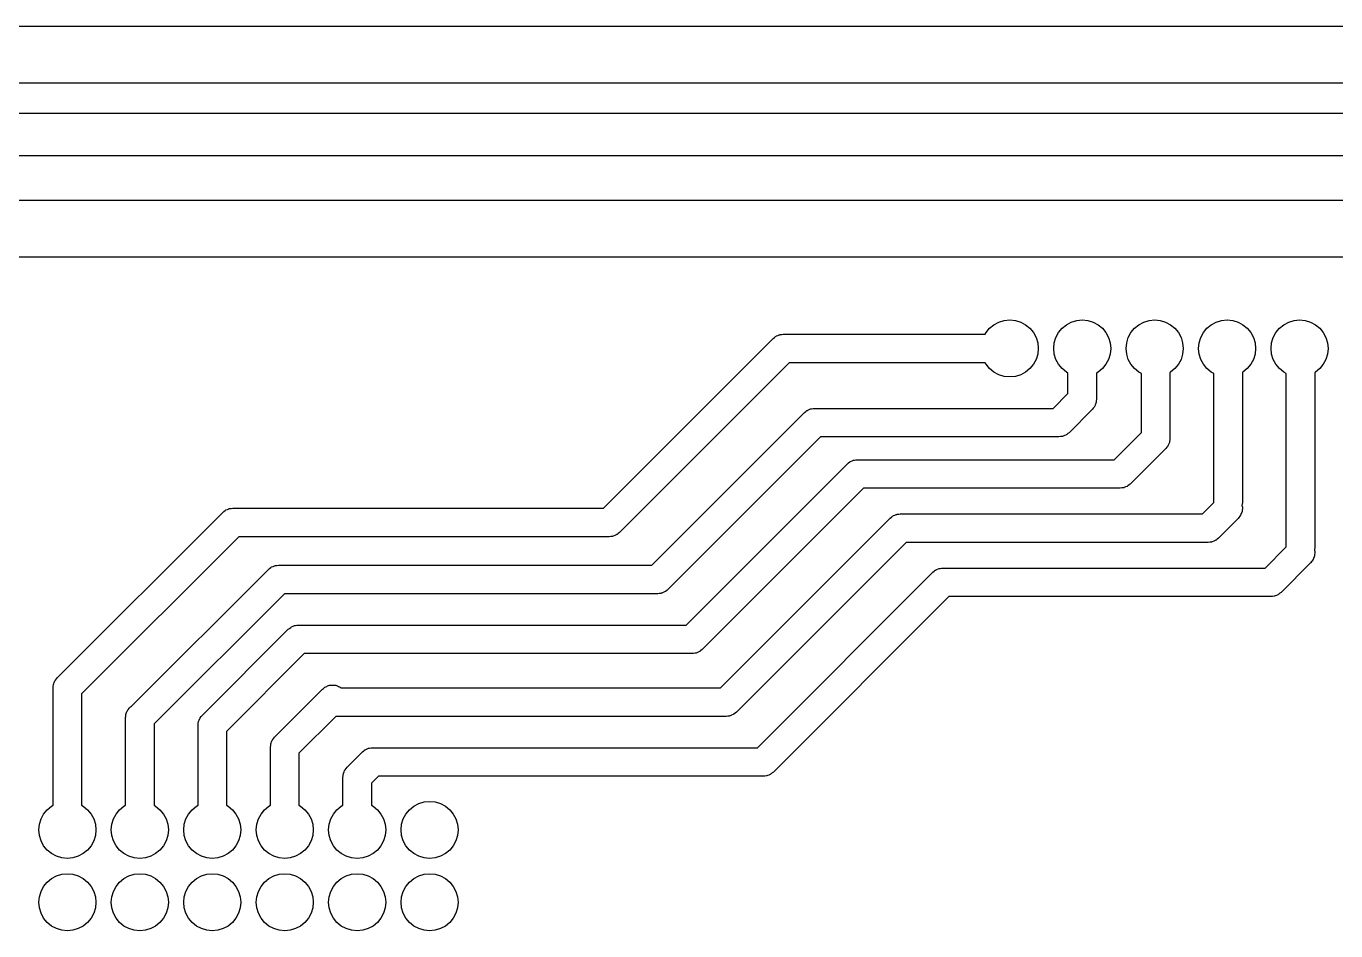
# Model space of a CAD drawing. Extents: x 62 to 248, y -138 to -62.
# Drawn here: x 112.36 to 158.27, y -93.72 to -62 of the extents above; entities that cross this region are included whole.
import ezdxf

# ---------------------------------------------------------------- set-up
doc = ezdxf.new("R2010")
doc.units = 0
doc.layers.add('BLACK', color=7, linetype='CONTINUOUS')

msp = doc.modelspace()

# ---------------------------------------------------------------- linework, layer by layer
at = {"layer": 'BLACK', "linetype": 'CONTINUOUS'}
for p, q in [((84.1, -62), (196.5, -62)), ((196.085786, -64), (84.1, -64)), ((88.2, -65.05), (192, -65.05)), ((191.68934, -66.55), (88.51066, -66.55)), ((90.4, -68.1), (182.98, -68.1)), ((182.565786, -70.1), (90.814214, -70.1)), ((146.132893, -72.592893), (146.28443, -72.46853)), ((146.28443, -72.46853), (146.457317, -72.37612)), ((146.457317, -72.37612), (146.64491, -72.319215)), ((146.64491, -72.319215), (146.84, -72.3)), ((146.84, -72.3), (147.03509, -72.319215)), ((147.03509, -72.319215), (147.222683, -72.37612)), ((147.222683, -72.37612), (147.39557, -72.46853)), ((147.39557, -72.46853), (147.547107, -72.592893)), ((148.672893, -72.592893), (148.82443, -72.46853)), ((148.82443, -72.46853), (148.997317, -72.37612)), ((148.997317, -72.37612), (149.18491, -72.319215)), ((149.18491, -72.319215), (149.38, -72.3)), ((149.38, -72.3), (149.57509, -72.319215)), ((149.57509, -72.319215), (149.762683, -72.37612)), ((149.762683, -72.37612), (149.93557, -72.46853)), ((149.93557, -72.46853), (150.087107, -72.592893)), ((151.212893, -72.592893), (151.36443, -72.46853)), ((151.36443, -72.46853), (151.537317, -72.37612)), ((151.537317, -72.37612), (151.72491, -72.319215)), ((151.72491, -72.319215), (151.92, -72.3)), ((151.92, -72.3), (152.11509, -72.319215)), ((152.11509, -72.319215), (152.302683, -72.37612)), ((152.302683, -72.37612), (152.47557, -72.46853)), ((152.47557, -72.46853), (152.627107, -72.592893)), ((153.752893, -72.592893), (153.90443, -72.46853)), ((153.90443, -72.46853), (154.077317, -72.37612)), ((154.077317, -72.37612), (154.26491, -72.319215)), ((154.26491, -72.319215), (154.46, -72.3)), ((154.46, -72.3), (154.65509, -72.319215)), ((154.65509, -72.319215), (154.842683, -72.37612)), ((154.842683, -72.37612), (155.01557, -72.46853)), ((155.01557, -72.46853), (155.167107, -72.592893)), ((156.292893, -72.592893), (156.44443, -72.46853)), ((156.44443, -72.46853), (156.617317, -72.37612)), ((156.617317, -72.37612), (156.80491, -72.319215)), ((156.80491, -72.319215), (157, -72.3)), ((157, -72.3), (157.19509, -72.319215)), ((157.19509, -72.319215), (157.382683, -72.37612)), ((157.382683, -72.37612), (157.55557, -72.46853)), ((157.55557, -72.46853), (157.707107, -72.592893)), ((132.592894, -78.9), (138.546447, -72.946446)), ((138.546447, -72.946446), (138.589261, -72.914396)), ((138.589261, -72.914396), (138.62968, -72.879373)), ((138.62968, -72.879373), (138.646008, -72.871915)), ((138.646008, -72.871915), (138.660376, -72.861161)), ((138.660376, -72.861161), (138.710483, -72.842471)), ((138.710483, -72.842471), (138.759134, -72.820254)), ((138.759134, -72.820254), (138.776899, -72.817699)), ((138.776899, -72.817699), (138.793717, -72.811427)), ((138.793717, -72.811427), (138.847061, -72.807611)), ((138.847061, -72.807611), (138.9, -72.8)), ((138.9, -72.8), (145.978827, -72.8)), ((145.978827, -72.8), (146.00853, -72.74443)), ((146.00853, -72.74443), (146.132893, -72.592893)), ((147.547107, -72.592893), (147.67147, -72.74443)), ((147.67147, -72.74443), (147.76388, -72.917317)), ((147.76388, -72.917317), (147.820785, -73.10491)), ((148.399215, -73.10491), (148.45612, -72.917317)), ((148.45612, -72.917317), (148.54853, -72.74443)), ((148.54853, -72.74443), (148.672893, -72.592893)), ((150.087107, -72.592893), (150.21147, -72.74443)), ((150.21147, -72.74443), (150.30388, -72.917317)), ((150.30388, -72.917317), (150.360785, -73.10491)), ((150.939215, -73.10491), (150.99612, -72.917317)), ((150.99612, -72.917317), (151.08853, -72.74443)), ((151.08853, -72.74443), (151.212893, -72.592893)), ((152.627107, -72.592893), (152.75147, -72.74443)), ((152.75147, -72.74443), (152.84388, -72.917317)), ((152.84388, -72.917317), (152.900785, -73.10491)), ((153.479215, -73.10491), (153.53612, -72.917317)), ((153.53612, -72.917317), (153.62853, -72.74443)), ((153.62853, -72.74443), (153.752893, -72.592893)), ((155.167107, -72.592893), (155.29147, -72.74443)), ((155.29147, -72.74443), (155.38388, -72.917317)), ((155.38388, -72.917317), (155.440785, -73.10491)), ((156.019215, -73.10491), (156.07612, -72.917317)), ((156.07612, -72.917317), (156.16853, -72.74443)), ((156.16853, -72.74443), (156.292893, -72.592893)), ((157.707107, -72.592893), (157.83147, -72.74443)), ((157.83147, -72.74443), (157.92388, -72.917317)), ((157.92388, -72.917317), (157.980785, -73.10491)), ((147.820785, -73.10491), (147.84, -73.3)), ((147.84, -73.3), (147.820785, -73.49509)), ((148.38, -73.3), (148.399215, -73.10491)), ((148.399215, -73.49509), (148.38, -73.3)), ((150.360785, -73.10491), (150.38, -73.3)), ((150.38, -73.3), (150.360785, -73.49509)), ((150.92, -73.3), (150.939215, -73.10491)), ((150.939215, -73.49509), (150.92, -73.3)), ((152.900785, -73.10491), (152.92, -73.3)), ((152.92, -73.3), (152.900785, -73.49509)), ((153.46, -73.3), (153.479215, -73.10491)), ((153.479215, -73.49509), (153.46, -73.3)), ((155.440785, -73.10491), (155.46, -73.3)), ((155.46, -73.3), (155.440785, -73.49509)), ((156, -73.3), (156.019215, -73.10491)), ((156.019215, -73.49509), (156, -73.3)), ((157.980785, -73.10491), (158, -73.3)), ((158, -73.3), (157.980785, -73.49509)), ((139.107107, -73.8), (133.153553, -79.753553)), ((145.978827, -73.8), (139.107107, -73.8)), ((146.00853, -73.85557), (145.978827, -73.8)), ((146.132893, -74.007107), (146.00853, -73.85557)), ((147.67147, -73.85557), (147.547107, -74.007107)), ((147.76388, -73.682683), (147.67147, -73.85557)), ((147.820785, -73.49509), (147.76388, -73.682683)), ((148.45612, -73.682683), (148.399215, -73.49509)), ((148.54853, -73.85557), (148.45612, -73.682683)), ((148.672893, -74.007107), (148.54853, -73.85557)), ((150.21147, -73.85557), (150.087107, -74.007107)), ((150.30388, -73.682683), (150.21147, -73.85557)), ((150.360785, -73.49509), (150.30388, -73.682683)), ((150.99612, -73.682683), (150.939215, -73.49509)), ((151.08853, -73.85557), (150.99612, -73.682683)), ((151.212893, -74.007107), (151.08853, -73.85557)), ((152.75147, -73.85557), (152.627107, -74.007107)), ((152.84388, -73.682683), (152.75147, -73.85557)), ((152.900785, -73.49509), (152.84388, -73.682683)), ((153.53612, -73.682683), (153.479215, -73.49509)), ((153.62853, -73.85557), (153.53612, -73.682683)), ((153.752893, -74.007107), (153.62853, -73.85557)), ((155.29147, -73.85557), (155.167107, -74.007107)), ((155.38388, -73.682683), (155.29147, -73.85557)), ((155.440785, -73.49509), (155.38388, -73.682683)), ((156.07612, -73.682683), (156.019215, -73.49509)), ((156.16853, -73.85557), (156.07612, -73.682683)), ((156.292893, -74.007107), (156.16853, -73.85557)), ((157.83147, -73.85557), (157.707107, -74.007107)), ((157.92388, -73.682683), (157.83147, -73.85557)), ((157.980785, -73.49509), (157.92388, -73.682683)), ((146.28443, -74.13147), (146.132893, -74.007107)), ((146.457317, -74.22388), (146.28443, -74.13147)), ((146.64491, -74.280785), (146.457317, -74.22388)), ((146.84, -74.3), (146.64491, -74.280785)), ((147.03509, -74.280785), (146.84, -74.3)), ((147.222683, -74.22388), (147.03509, -74.280785)), ((147.39557, -74.13147), (147.222683, -74.22388)), ((147.547107, -74.007107), (147.39557, -74.13147)), ((148.82443, -74.13147), (148.672893, -74.007107)), ((148.88, -74.161172), (148.82443, -74.13147)), ((148.88, -74.877894), (148.88, -74.161172)), ((149.93557, -74.13147), (149.88, -74.161172)), ((149.88, -74.161172), (149.88, -75.085)), ((150.087107, -74.007107), (149.93557, -74.13147)), ((151.36443, -74.13147), (151.212893, -74.007107)), ((151.455, -74.17988), (151.36443, -74.13147)), ((151.455, -76.247894), (151.455, -74.17988)), ((152.47557, -74.13147), (152.455, -74.142464)), ((152.455, -74.142464), (152.455, -76.455)), ((152.627107, -74.007107), (152.47557, -74.13147)), ((153.90443, -74.13147), (153.752893, -74.007107)), ((153.995, -74.17988), (153.90443, -74.13147)), ((153.995, -78.697893), (153.995, -74.17988)), ((155.01557, -74.13147), (154.995, -74.142464)), ((154.995, -74.142464), (154.995, -78.705)), ((155.167107, -74.007107), (155.01557, -74.13147)), ((156.44443, -74.13147), (156.292893, -74.007107)), ((156.535, -74.17988), (156.44443, -74.13147)), ((156.535, -80.257894), (156.535, -74.17988)), ((157.55557, -74.13147), (157.535, -74.142464)), ((157.535, -74.142464), (157.535, -80.265)), ((157.707107, -74.007107), (157.55557, -74.13147)), ((148.357894, -75.4), (148.88, -74.877894)), ((149.837528, -75.274516), (149.818839, -75.324624)), ((149.859746, -75.225866), (149.837528, -75.274516)), ((149.8623, -75.2081), (149.859746, -75.225866)), ((149.868573, -75.191283), (149.8623, -75.2081)), ((149.872388, -75.137938), (149.868573, -75.191283)), ((149.88, -75.085), (149.872388, -75.137938)), ((134.292894, -80.9), (139.646447, -75.546446)), ((139.646447, -75.546446), (139.689261, -75.514396)), ((139.689261, -75.514396), (139.72968, -75.479373)), ((139.72968, -75.479373), (139.746008, -75.471915)), ((139.746008, -75.471915), (139.760376, -75.461161)), ((139.760376, -75.461161), (139.810487, -75.442469)), ((139.810487, -75.442469), (139.859134, -75.420254)), ((139.859134, -75.420254), (139.876895, -75.4177)), ((139.876895, -75.4177), (139.893717, -75.411426)), ((139.893717, -75.411426), (139.94707, -75.40761)), ((139.94707, -75.40761), (140, -75.4)), ((140, -75.4), (148.357894, -75.4)), ((149.733553, -75.438553), (148.918553, -76.253553)), ((149.765599, -75.395744), (149.733553, -75.438553)), ((149.800627, -75.35532), (149.765599, -75.395744)), ((149.808084, -75.33899), (149.800627, -75.35532)), ((149.818839, -75.324624), (149.808084, -75.33899)), ((140.207107, -76.4), (134.853553, -81.753553)), ((148.565, -76.4), (140.207107, -76.4)), ((148.617938, -76.392388), (148.565, -76.4)), ((148.671283, -76.388573), (148.617938, -76.392388)), ((148.6881, -76.3823), (148.671283, -76.388573)), ((148.705866, -76.379746), (148.6881, -76.3823)), ((148.754516, -76.357528), (148.705866, -76.379746)), ((148.804624, -76.338839), (148.754516, -76.357528)), ((148.81899, -76.328084), (148.804624, -76.338839)), ((148.83532, -76.320627), (148.81899, -76.328084)), ((148.875744, -76.285599), (148.83532, -76.320627)), ((148.918553, -76.253553), (148.875744, -76.285599)), ((150.502894, -77.2), (151.455, -76.247894)), ((152.412528, -76.644516), (152.393839, -76.694624)), ((152.434746, -76.595866), (152.412528, -76.644516)), ((152.4373, -76.5781), (152.434746, -76.595866)), ((152.443573, -76.561283), (152.4373, -76.5781)), ((152.447388, -76.507938), (152.443573, -76.561283)), ((152.455, -76.455), (152.447388, -76.507938)), ((152.308553, -76.808553), (151.063553, -78.053553)), ((152.340599, -76.765744), (152.308553, -76.808553)), ((152.375627, -76.72532), (152.340599, -76.765744)), ((152.383084, -76.70899), (152.375627, -76.72532)), ((152.393839, -76.694624), (152.383084, -76.70899)), ((135.492894, -83), (141.146447, -77.346446)), ((141.146447, -77.346446), (141.189261, -77.314396)), ((141.189261, -77.314396), (141.22968, -77.279373)), ((141.22968, -77.279373), (141.246008, -77.271915)), ((141.246008, -77.271915), (141.260376, -77.261161)), ((141.260376, -77.261161), (141.310487, -77.242469)), ((141.310487, -77.242469), (141.359134, -77.220254)), ((141.359134, -77.220254), (141.376895, -77.2177)), ((141.376895, -77.2177), (141.393717, -77.211426)), ((141.393717, -77.211426), (141.44707, -77.20761)), ((141.44707, -77.20761), (141.5, -77.2)), ((141.5, -77.2), (150.502894, -77.2)), ((141.707107, -78.2), (136.053553, -83.853553)), ((150.71, -78.2), (141.707107, -78.2)), ((150.762938, -78.192388), (150.71, -78.2)), ((150.816283, -78.188573), (150.762938, -78.192388)), ((150.8331, -78.1823), (150.816283, -78.188573)), ((150.850866, -78.179746), (150.8331, -78.1823)), ((150.899516, -78.157528), (150.850866, -78.179746)), ((150.949624, -78.138839), (150.899516, -78.157528)), ((150.96399, -78.128084), (150.949624, -78.138839)), ((150.98032, -78.120627), (150.96399, -78.128084)), ((151.020744, -78.085599), (150.98032, -78.120627)), ((151.063553, -78.053553), (151.020744, -78.085599)), ((119.346008, -78.971915), (119.360376, -78.961161)), ((119.360376, -78.961161), (119.410487, -78.942469)), ((119.410487, -78.942469), (119.459134, -78.920254)), ((119.459134, -78.920254), (119.476895, -78.9177)), ((119.476895, -78.9177), (119.493717, -78.911426)), ((119.493717, -78.911426), (119.54707, -78.90761)), ((119.54707, -78.90761), (119.6, -78.9)), ((119.6, -78.9), (132.592894, -78.9)), ((153.592894, -79.1), (153.995, -78.697893)), ((154.995, -78.705), (154.980267, -78.807463)), ((154.980267, -78.807463), (154.993726, -78.86933)), ((154.993726, -78.86933), (154.983573, -79.011283)), ((113.446447, -84.846447), (119.246447, -79.046446)), ((119.246447, -79.046446), (119.289261, -79.014396)), ((119.289261, -79.014396), (119.32968, -78.979373)), ((119.32968, -78.979373), (119.346008, -78.971915)), ((136.692894, -85.2), (142.646447, -79.246446)), ((142.646447, -79.246446), (142.689261, -79.214396)), ((142.689261, -79.214396), (142.72968, -79.179373)), ((142.72968, -79.179373), (142.746008, -79.171915)), ((142.746008, -79.171915), (142.760376, -79.161161)), ((142.760376, -79.161161), (142.810483, -79.142471)), ((142.810483, -79.142471), (142.859134, -79.120254)), ((142.859134, -79.120254), (142.876899, -79.117699)), ((142.876899, -79.117699), (142.893717, -79.111427)), ((142.893717, -79.111427), (142.947061, -79.107611)), ((142.947061, -79.107611), (143, -79.1)), ((143, -79.1), (153.592894, -79.1)), ((154.848553, -79.258554), (154.153553, -79.953553)), ((154.933839, -79.144625), (154.848553, -79.258554)), ((154.983573, -79.011283), (154.933839, -79.144625)), ((132.906283, -79.888573), (132.852938, -79.892388)), ((132.9231, -79.8823), (132.906283, -79.888573)), ((132.940866, -79.879746), (132.9231, -79.8823)), ((132.989516, -79.857528), (132.940866, -79.879746)), ((133.039624, -79.838839), (132.989516, -79.857528)), ((133.05399, -79.828084), (133.039624, -79.838839)), ((133.07032, -79.820627), (133.05399, -79.828084)), ((133.110744, -79.785599), (133.07032, -79.820627)), ((133.153553, -79.753553), (133.110744, -79.785599)), ((119.807107, -79.9), (114.3, -85.407106)), ((132.8, -79.9), (119.807107, -79.9)), ((132.852938, -79.892388), (132.8, -79.9)), ((143.207107, -80.1), (137.253553, -86.053553)), ((153.8, -80.1), (143.207107, -80.1)), ((153.852938, -80.092388), (153.8, -80.1)), ((153.906283, -80.088573), (153.852938, -80.092388)), ((153.9231, -80.0823), (153.906283, -80.088573)), ((153.940866, -80.079746), (153.9231, -80.0823)), ((153.989516, -80.057528), (153.940866, -80.079746)), ((154.039624, -80.038839), (153.989516, -80.057528)), ((154.05399, -80.028084), (154.039624, -80.038839)), ((154.07032, -80.020627), (154.05399, -80.028084)), ((154.110744, -79.985599), (154.07032, -80.020627)), ((154.153553, -79.953553), (154.110744, -79.985599)), ((155.792894, -81), (156.535, -80.257894)), ((157.535, -80.265), (157.520267, -80.367462)), ((157.473839, -80.704624), (157.388553, -80.818553)), ((157.523573, -80.571283), (157.473839, -80.704624)), ((157.520267, -80.367462), (157.533726, -80.42933)), ((157.533726, -80.42933), (157.523573, -80.571283)), ((116.076749, -85.816144), (120.846447, -81.046446)), ((120.846447, -81.046446), (120.889261, -81.014396)), ((120.889261, -81.014396), (120.92968, -80.979373)), ((120.92968, -80.979373), (120.946008, -80.971915)), ((120.946008, -80.971915), (120.960376, -80.961161)), ((120.960376, -80.961161), (121.010487, -80.942469)), ((121.010487, -80.942469), (121.059134, -80.920254)), ((121.059134, -80.920254), (121.076895, -80.9177)), ((121.076895, -80.9177), (121.093717, -80.911426)), ((121.093717, -80.911426), (121.14707, -80.90761)), ((121.14707, -80.90761), (121.2, -80.9)), ((121.2, -80.9), (134.292894, -80.9)), ((137.992894, -87.3), (144.146446, -81.146447)), ((144.146446, -81.146447), (144.189262, -81.114395)), ((144.189262, -81.114395), (144.22968, -81.079373)), ((144.22968, -81.079373), (144.246006, -81.071916)), ((144.246006, -81.071916), (144.260375, -81.061161)), ((144.260375, -81.061161), (144.310485, -81.04247)), ((144.310485, -81.04247), (144.359134, -81.020254)), ((144.359134, -81.020254), (144.376899, -81.017699)), ((144.376899, -81.017699), (144.393717, -81.011427)), ((144.393717, -81.011427), (144.447061, -81.007611)), ((144.447061, -81.007611), (144.5, -81)), ((144.5, -81), (155.792894, -81)), ((157.388553, -80.818553), (156.353553, -81.853553)), ((121.407107, -81.9), (116.84, -86.467106)), ((134.5, -81.9), (121.407107, -81.9)), ((134.552938, -81.892388), (134.5, -81.9)), ((134.606283, -81.888573), (134.552938, -81.892388)), ((134.6231, -81.8823), (134.606283, -81.888573)), ((134.640866, -81.879746), (134.6231, -81.8823)), ((134.689516, -81.857528), (134.640866, -81.879746)), ((134.739624, -81.838839), (134.689516, -81.857528)), ((134.75399, -81.828084), (134.739624, -81.838839)), ((134.77032, -81.820627), (134.75399, -81.828084)), ((134.810744, -81.785599), (134.77032, -81.820627)), ((134.853553, -81.753553), (134.810744, -81.785599)), ((144.707107, -82), (138.553553, -88.153553)), ((156, -82), (144.707107, -82)), ((156.052938, -81.992388), (156, -82)), ((156.106283, -81.988573), (156.052938, -81.992388)), ((156.1231, -81.9823), (156.106283, -81.988573)), ((156.140866, -81.979746), (156.1231, -81.9823)), ((156.189516, -81.957528), (156.140866, -81.979746)), ((156.239624, -81.938839), (156.189516, -81.957528)), ((156.25399, -81.928084), (156.239624, -81.938839)), ((156.27032, -81.920627), (156.25399, -81.928084)), ((156.310744, -81.885599), (156.27032, -81.920627)), ((156.353553, -81.853553), (156.310744, -81.885599)), ((121.589255, -83.1144), (121.62968, -83.079373)), ((121.62968, -83.079373), (121.646009, -83.071915)), ((121.646009, -83.071915), (121.660376, -83.061161)), ((121.660376, -83.061161), (121.710483, -83.042471)), ((121.710483, -83.042471), (121.759134, -83.020254)), ((121.759134, -83.020254), (121.776899, -83.017699)), ((121.776899, -83.017699), (121.793717, -83.011427)), ((121.793717, -83.011427), (121.847061, -83.007611)), ((121.847061, -83.007611), (121.9, -83)), ((121.9, -83), (135.492894, -83)), ((118.526447, -86.166447), (121.546447, -83.146447)), ((121.546447, -83.146447), (121.589255, -83.1144)), ((122.107106, -84), (119.38, -86.727106)), ((135.7, -84), (122.107106, -84)), ((135.752938, -83.992388), (135.7, -84)), ((135.806283, -83.988573), (135.752938, -83.992388)), ((135.8231, -83.9823), (135.806283, -83.988573)), ((135.840866, -83.979746), (135.8231, -83.9823)), ((135.889516, -83.957528), (135.840866, -83.979746)), ((135.939624, -83.938839), (135.889516, -83.957528)), ((135.95399, -83.928084), (135.939624, -83.938839)), ((135.97032, -83.920627), (135.95399, -83.928084)), ((136.010744, -83.885599), (135.97032, -83.920627)), ((136.053553, -83.853553), (136.010744, -83.885599)), ((113.371915, -84.946009), (113.379373, -84.92968)), ((113.379373, -84.92968), (113.4144, -84.889255)), ((113.4144, -84.889255), (113.446447, -84.846447)), ((113.3, -85.2), (113.307611, -85.147061)), ((113.3, -89.318827), (113.3, -85.2)), ((113.307611, -85.147061), (113.311427, -85.093717)), ((113.311427, -85.093717), (113.317699, -85.076899)), ((113.317699, -85.076899), (113.320254, -85.059134)), ((113.320254, -85.059134), (113.342471, -85.010483)), ((113.342471, -85.010483), (113.361161, -84.960376)), ((113.361161, -84.960376), (113.371915, -84.946009)), ((121.066447, -86.926447), (122.746447, -85.246446)), ((122.746447, -85.246446), (122.775072, -85.225017)), ((122.775072, -85.225017), (122.800361, -85.199729)), ((122.800361, -85.199729), (122.831752, -85.182588)), ((122.831752, -85.182588), (122.860376, -85.161161)), ((122.860376, -85.161161), (122.893877, -85.148665)), ((122.893877, -85.148665), (122.925268, -85.131525)), ((122.925268, -85.131525), (122.960214, -85.123922)), ((122.960214, -85.123922), (122.993717, -85.111427)), ((122.993717, -85.111427), (123.029384, -85.108875)), ((123.029384, -85.108875), (123.06433, -85.101274)), ((123.06433, -85.101274), (123.1, -85.103825)), ((123.1, -85.103825), (123.13567, -85.101274)), ((123.13567, -85.101274), (123.170615, -85.108875)), ((123.170615, -85.108875), (123.206283, -85.111427)), ((123.206283, -85.111427), (123.239785, -85.123922)), ((123.239785, -85.123922), (123.274732, -85.131525)), ((123.274732, -85.131525), (123.306122, -85.148665)), ((123.306122, -85.148665), (123.339624, -85.161161)), ((123.339624, -85.161161), (123.368246, -85.182587)), ((123.368246, -85.182587), (123.399639, -85.199729)), ((123.399639, -85.199729), (123.39991, -85.2)), ((123.39991, -85.2), (136.692894, -85.2)), ((114.3, -85.407106), (114.3, -89.318827)), ((116.01257, -85.862125), (116.042654, -85.84279)), ((116.042654, -85.84279), (116.06968, -85.819373)), ((116.06968, -85.819373), (116.076749, -85.816144)), ((115.84, -86.24), (115.845089, -86.204606)), ((115.84, -89.318827), (115.84, -86.24)), ((115.845089, -86.168843), (115.855165, -86.134526)), ((115.845089, -86.204606), (115.845089, -86.168843)), ((115.855165, -86.134526), (115.860254, -86.099134)), ((115.860254, -86.099134), (115.875107, -86.066608)), ((115.875107, -86.066608), (115.885184, -86.032292)), ((115.885184, -86.032292), (115.904518, -86.002206)), ((115.904518, -86.002206), (115.919373, -85.96968)), ((115.919373, -85.96968), (115.94279, -85.942654)), ((115.94279, -85.942654), (115.962125, -85.91257)), ((115.962125, -85.91257), (115.989151, -85.889151)), ((115.989151, -85.889151), (116.01257, -85.862125)), ((118.422471, -86.330483), (118.441161, -86.280376)), ((118.441161, -86.280376), (118.451915, -86.266009)), ((118.451915, -86.266009), (118.459373, -86.24968)), ((118.459373, -86.24968), (118.4944, -86.209255)), ((118.4944, -86.209255), (118.526447, -86.166447)), ((123.207107, -86.2), (121.92, -87.487106)), ((136.9, -86.2), (123.207107, -86.2)), ((136.952938, -86.192388), (136.9, -86.2)), ((137.006283, -86.188573), (136.952938, -86.192388)), ((137.0231, -86.1823), (137.006283, -86.188573)), ((137.040866, -86.179746), (137.0231, -86.1823)), ((137.089516, -86.157528), (137.040866, -86.179746)), ((137.139624, -86.138839), (137.089516, -86.157528)), ((137.15399, -86.128084), (137.139624, -86.138839)), ((137.17032, -86.120627), (137.15399, -86.128084)), ((137.210744, -86.085599), (137.17032, -86.120627)), ((137.253553, -86.053553), (137.210744, -86.085599)), ((116.84, -86.467106), (116.84, -89.318827)), ((118.38, -86.52), (118.387611, -86.467061)), ((118.38, -89.318827), (118.38, -86.52)), ((118.387611, -86.467061), (118.391427, -86.413717)), ((118.391427, -86.413717), (118.397699, -86.396899)), ((118.397699, -86.396899), (118.400254, -86.379134)), ((118.400254, -86.379134), (118.422471, -86.330483)), ((119.38, -86.727106), (119.38, -89.318827)), ((120.92, -87.28), (120.927611, -87.227061)), ((120.927611, -87.227061), (120.931427, -87.173717)), ((120.931427, -87.173717), (120.937699, -87.156899)), ((120.937699, -87.156899), (120.940254, -87.139134)), ((120.940254, -87.139134), (120.962471, -87.090483)), ((120.962471, -87.090483), (120.981161, -87.040376)), ((120.981161, -87.040376), (120.991915, -87.026009)), ((120.991915, -87.026009), (120.999373, -87.00968)), ((120.999373, -87.00968), (121.0344, -86.969255)), ((121.0344, -86.969255), (121.066447, -86.926447)), ((120.92, -89.318827), (120.92, -87.28)), ((121.92, -87.487106), (121.92, -89.318827)), ((123.606447, -87.986447), (124.146446, -87.446447)), ((124.146446, -87.446447), (124.189262, -87.414395)), ((124.189262, -87.414395), (124.22968, -87.379373)), ((124.22968, -87.379373), (124.246006, -87.371916)), ((124.246006, -87.371916), (124.260375, -87.361161)), ((124.260375, -87.361161), (124.310485, -87.34247)), ((124.310485, -87.34247), (124.359134, -87.320254)), ((124.359134, -87.320254), (124.376899, -87.317699)), ((124.376899, -87.317699), (124.393717, -87.311427)), ((124.393717, -87.311427), (124.447061, -87.307611)), ((124.447061, -87.307611), (124.5, -87.3)), ((124.5, -87.3), (137.992894, -87.3)), ((123.480254, -88.199134), (123.502471, -88.150483)), ((123.502471, -88.150483), (123.521161, -88.100376)), ((123.521161, -88.100376), (123.531915, -88.086009)), ((123.531915, -88.086009), (123.539373, -88.06968)), ((123.539373, -88.06968), (123.5744, -88.029255)), ((123.5744, -88.029255), (123.606447, -87.986447)), ((138.553553, -88.153553), (138.510744, -88.185599)), ((123.46, -88.34), (123.467611, -88.287061)), ((123.46, -89.318827), (123.46, -88.34)), ((123.467611, -88.287061), (123.471427, -88.233717)), ((123.471427, -88.233717), (123.477699, -88.216899)), ((123.477699, -88.216899), (123.480254, -88.199134)), ((124.707107, -88.3), (124.46, -88.547106)), ((124.46, -88.547106), (124.46, -89.318827)), ((138.2, -88.3), (124.707107, -88.3)), ((138.252938, -88.292388), (138.2, -88.3)), ((138.306283, -88.288573), (138.252938, -88.292388)), ((138.3231, -88.2823), (138.306283, -88.288573)), ((138.340866, -88.279746), (138.3231, -88.2823)), ((138.389516, -88.257528), (138.340866, -88.279746)), ((138.439624, -88.238839), (138.389516, -88.257528)), ((138.45399, -88.228084), (138.439624, -88.238839)), ((138.47032, -88.220627), (138.45399, -88.228084)), ((138.510744, -88.185599), (138.47032, -88.220627)), ((112.96853, -89.62443), (113.092893, -89.472893)), ((113.092893, -89.472893), (113.24443, -89.34853)), ((113.24443, -89.34853), (113.3, -89.318827)), ((114.3, -89.318827), (114.35557, -89.34853)), ((114.35557, -89.34853), (114.507107, -89.472893)), ((114.507107, -89.472893), (114.63147, -89.62443)), ((115.50853, -89.62443), (115.632893, -89.472893)), ((115.632893, -89.472893), (115.78443, -89.34853)), ((115.78443, -89.34853), (115.84, -89.318827)), ((116.84, -89.318827), (116.89557, -89.34853)), ((116.89557, -89.34853), (117.047107, -89.472893)), ((117.047107, -89.472893), (117.17147, -89.62443)), ((118.04853, -89.62443), (118.172893, -89.472893)), ((118.172893, -89.472893), (118.32443, -89.34853)), ((118.32443, -89.34853), (118.38, -89.318827)), ((119.38, -89.318827), (119.43557, -89.34853)), ((119.43557, -89.34853), (119.587107, -89.472893)), ((119.587107, -89.472893), (119.71147, -89.62443)), ((120.58853, -89.62443), (120.712893, -89.472893)), ((120.712893, -89.472893), (120.86443, -89.34853)), ((120.86443, -89.34853), (120.92, -89.318827)), ((121.92, -89.318827), (121.97557, -89.34853)), ((121.97557, -89.34853), (122.127107, -89.472893)), ((122.127107, -89.472893), (122.25147, -89.62443)), ((123.12853, -89.62443), (123.252893, -89.472893)), ((123.252893, -89.472893), (123.40443, -89.34853)), ((123.40443, -89.34853), (123.46, -89.318827)), ((124.46, -89.318827), (124.51557, -89.34853)), ((124.51557, -89.34853), (124.667107, -89.472893)), ((124.667107, -89.472893), (124.79147, -89.62443)), ((125.66853, -89.62443), (125.792893, -89.472893)), ((125.792893, -89.472893), (125.94443, -89.34853)), ((125.94443, -89.34853), (126.117317, -89.25612)), ((126.117317, -89.25612), (126.30491, -89.199215)), ((126.30491, -89.199215), (126.5, -89.18)), ((126.5, -89.18), (126.69509, -89.199215)), ((126.69509, -89.199215), (126.882683, -89.25612)), ((126.882683, -89.25612), (127.05557, -89.34853)), ((127.05557, -89.34853), (127.207107, -89.472893)), ((127.207107, -89.472893), (127.33147, -89.62443)), ((112.8, -90.18), (112.819215, -89.98491)), ((112.819215, -89.98491), (112.87612, -89.797317)), ((112.87612, -89.797317), (112.96853, -89.62443)), ((114.63147, -89.62443), (114.72388, -89.797317)), ((114.72388, -89.797317), (114.780785, -89.98491)), ((114.780785, -89.98491), (114.8, -90.18)), ((115.34, -90.18), (115.359215, -89.98491)), ((115.359215, -89.98491), (115.41612, -89.797317)), ((115.41612, -89.797317), (115.50853, -89.62443)), ((117.17147, -89.62443), (117.26388, -89.797317)), ((117.26388, -89.797317), (117.320785, -89.98491)), ((117.320785, -89.98491), (117.34, -90.18)), ((117.88, -90.18), (117.899215, -89.98491)), ((117.899215, -89.98491), (117.95612, -89.797317)), ((117.95612, -89.797317), (118.04853, -89.62443)), ((119.71147, -89.62443), (119.80388, -89.797317)), ((119.80388, -89.797317), (119.860785, -89.98491)), ((119.860785, -89.98491), (119.88, -90.18)), ((120.42, -90.18), (120.439215, -89.98491)), ((120.439215, -89.98491), (120.49612, -89.797317)), ((120.49612, -89.797317), (120.58853, -89.62443)), ((122.25147, -89.62443), (122.34388, -89.797317)), ((122.34388, -89.797317), (122.400785, -89.98491)), ((122.400785, -89.98491), (122.42, -90.18)), ((122.96, -90.18), (122.979215, -89.98491)), ((122.979215, -89.98491), (123.03612, -89.797317)), ((123.03612, -89.797317), (123.12853, -89.62443)), ((124.79147, -89.62443), (124.88388, -89.797317)), ((124.88388, -89.797317), (124.940785, -89.98491)), ((124.940785, -89.98491), (124.96, -90.18)), ((125.5, -90.18), (125.519215, -89.98491)), ((125.519215, -89.98491), (125.57612, -89.797317)), ((125.57612, -89.797317), (125.66853, -89.62443)), ((127.33147, -89.62443), (127.42388, -89.797317)), ((127.42388, -89.797317), (127.480785, -89.98491)), ((127.480785, -89.98491), (127.5, -90.18)), ((112.819215, -90.37509), (112.8, -90.18)), ((112.87612, -90.562683), (112.819215, -90.37509)), ((114.780785, -90.37509), (114.72388, -90.562683)), ((114.8, -90.18), (114.780785, -90.37509)), ((115.359215, -90.37509), (115.34, -90.18)), ((115.41612, -90.562683), (115.359215, -90.37509)), ((117.320785, -90.37509), (117.26388, -90.562683)), ((117.34, -90.18), (117.320785, -90.37509)), ((117.899215, -90.37509), (117.88, -90.18)), ((117.95612, -90.562683), (117.899215, -90.37509)), ((119.860785, -90.37509), (119.80388, -90.562683)), ((119.88, -90.18), (119.860785, -90.37509)), ((120.439215, -90.37509), (120.42, -90.18)), ((120.49612, -90.562683), (120.439215, -90.37509)), ((122.400785, -90.37509), (122.34388, -90.562683)), ((122.42, -90.18), (122.400785, -90.37509)), ((122.979215, -90.37509), (122.96, -90.18)), ((123.03612, -90.562683), (122.979215, -90.37509)), ((124.940785, -90.37509), (124.88388, -90.562683)), ((124.96, -90.18), (124.940785, -90.37509)), ((125.519215, -90.37509), (125.5, -90.18)), ((125.57612, -90.562683), (125.519215, -90.37509)), ((127.480785, -90.37509), (127.42388, -90.562683)), ((127.5, -90.18), (127.480785, -90.37509)), ((112.96853, -90.73557), (112.87612, -90.562683)), ((113.092893, -90.887107), (112.96853, -90.73557)), ((113.24443, -91.01147), (113.092893, -90.887107)), ((114.507107, -90.887107), (114.35557, -91.01147)), ((114.63147, -90.73557), (114.507107, -90.887107)), ((114.72388, -90.562683), (114.63147, -90.73557)), ((115.50853, -90.73557), (115.41612, -90.562683)), ((115.632893, -90.887107), (115.50853, -90.73557)), ((115.78443, -91.01147), (115.632893, -90.887107)), ((117.047107, -90.887107), (116.89557, -91.01147)), ((117.17147, -90.73557), (117.047107, -90.887107)), ((117.26388, -90.562683), (117.17147, -90.73557)), ((118.04853, -90.73557), (117.95612, -90.562683)), ((118.172893, -90.887107), (118.04853, -90.73557)), ((118.32443, -91.01147), (118.172893, -90.887107)), ((119.587107, -90.887107), (119.43557, -91.01147)), ((119.71147, -90.73557), (119.587107, -90.887107)), ((119.80388, -90.562683), (119.71147, -90.73557)), ((120.58853, -90.73557), (120.49612, -90.562683)), ((120.712893, -90.887107), (120.58853, -90.73557)), ((120.86443, -91.01147), (120.712893, -90.887107)), ((122.127107, -90.887107), (121.97557, -91.01147)), ((122.25147, -90.73557), (122.127107, -90.887107)), ((122.34388, -90.562683), (122.25147, -90.73557)), ((123.12853, -90.73557), (123.03612, -90.562683)), ((123.252893, -90.887107), (123.12853, -90.73557)), ((123.40443, -91.01147), (123.252893, -90.887107)), ((124.667107, -90.887107), (124.51557, -91.01147)), ((124.79147, -90.73557), (124.667107, -90.887107)), ((124.88388, -90.562683), (124.79147, -90.73557)), ((125.66853, -90.73557), (125.57612, -90.562683)), ((125.792893, -90.887107), (125.66853, -90.73557)), ((125.94443, -91.01147), (125.792893, -90.887107)), ((127.207107, -90.887107), (127.05557, -91.01147)), ((127.33147, -90.73557), (127.207107, -90.887107)), ((127.42388, -90.562683), (127.33147, -90.73557)), ((113.417317, -91.10388), (113.24443, -91.01147)), ((113.60491, -91.160785), (113.417317, -91.10388)), ((113.8, -91.18), (113.60491, -91.160785)), ((113.99509, -91.160785), (113.8, -91.18)), ((114.182683, -91.10388), (113.99509, -91.160785)), ((114.35557, -91.01147), (114.182683, -91.10388)), ((115.957317, -91.10388), (115.78443, -91.01147)), ((116.14491, -91.160785), (115.957317, -91.10388)), ((116.34, -91.18), (116.14491, -91.160785)), ((116.53509, -91.160785), (116.34, -91.18)), ((116.722683, -91.10388), (116.53509, -91.160785)), ((116.89557, -91.01147), (116.722683, -91.10388)), ((118.497317, -91.10388), (118.32443, -91.01147)), ((118.68491, -91.160785), (118.497317, -91.10388)), ((118.88, -91.18), (118.68491, -91.160785)), ((119.07509, -91.160785), (118.88, -91.18)), ((119.262683, -91.10388), (119.07509, -91.160785)), ((119.43557, -91.01147), (119.262683, -91.10388)), ((121.037317, -91.10388), (120.86443, -91.01147)), ((121.22491, -91.160785), (121.037317, -91.10388)), ((121.42, -91.18), (121.22491, -91.160785)), ((121.61509, -91.160785), (121.42, -91.18)), ((121.802683, -91.10388), (121.61509, -91.160785)), ((121.97557, -91.01147), (121.802683, -91.10388)), ((123.577317, -91.10388), (123.40443, -91.01147)), ((123.76491, -91.160785), (123.577317, -91.10388)), ((123.96, -91.18), (123.76491, -91.160785)), ((124.15509, -91.160785), (123.96, -91.18)), ((124.342683, -91.10388), (124.15509, -91.160785)), ((124.51557, -91.01147), (124.342683, -91.10388)), ((126.117317, -91.10388), (125.94443, -91.01147)), ((126.30491, -91.160785), (126.117317, -91.10388)), ((126.5, -91.18), (126.30491, -91.160785)), ((126.69509, -91.160785), (126.5, -91.18)), ((126.882683, -91.10388), (126.69509, -91.160785)), ((127.05557, -91.01147), (126.882683, -91.10388)), ((113.24443, -91.88853), (113.417317, -91.79612)), ((113.417317, -91.79612), (113.60491, -91.739215)), ((113.60491, -91.739215), (113.8, -91.72)), ((113.8, -91.72), (113.99509, -91.739215)), ((113.99509, -91.739215), (114.182683, -91.79612)), ((114.182683, -91.79612), (114.35557, -91.88853)), ((115.78443, -91.88853), (115.957317, -91.79612)), ((115.957317, -91.79612), (116.14491, -91.739215)), ((116.14491, -91.739215), (116.34, -91.72)), ((116.34, -91.72), (116.53509, -91.739215)), ((116.53509, -91.739215), (116.722683, -91.79612)), ((116.722683, -91.79612), (116.89557, -91.88853)), ((118.32443, -91.88853), (118.497317, -91.79612)), ((118.497317, -91.79612), (118.68491, -91.739215)), ((118.68491, -91.739215), (118.88, -91.72)), ((118.88, -91.72), (119.07509, -91.739215)), ((119.07509, -91.739215), (119.262683, -91.79612)), ((119.262683, -91.79612), (119.43557, -91.88853)), ((120.86443, -91.88853), (121.037317, -91.79612)), ((121.037317, -91.79612), (121.22491, -91.739215)), ((121.22491, -91.739215), (121.42, -91.72)), ((121.42, -91.72), (121.61509, -91.739215)), ((121.61509, -91.739215), (121.802683, -91.79612)), ((121.802683, -91.79612), (121.97557, -91.88853)), ((123.40443, -91.88853), (123.577317, -91.79612)), ((123.577317, -91.79612), (123.76491, -91.739215)), ((123.76491, -91.739215), (123.96, -91.72)), ((123.96, -91.72), (124.15509, -91.739215)), ((124.15509, -91.739215), (124.342683, -91.79612)), ((124.342683, -91.79612), (124.51557, -91.88853)), ((125.94443, -91.88853), (126.117317, -91.79612)), ((126.117317, -91.79612), (126.30491, -91.739215)), ((126.30491, -91.739215), (126.5, -91.72)), ((126.5, -91.72), (126.69509, -91.739215)), ((126.69509, -91.739215), (126.882683, -91.79612)), ((126.882683, -91.79612), (127.05557, -91.88853)), ((112.87612, -92.337317), (112.96853, -92.16443)), ((112.96853, -92.16443), (113.092893, -92.012893)), ((113.092893, -92.012893), (113.24443, -91.88853)), ((114.35557, -91.88853), (114.507107, -92.012893)), ((114.507107, -92.012893), (114.63147, -92.16443)), ((114.63147, -92.16443), (114.72388, -92.337317)), ((115.41612, -92.337317), (115.50853, -92.16443)), ((115.50853, -92.16443), (115.632893, -92.012893)), ((115.632893, -92.012893), (115.78443, -91.88853)), ((116.89557, -91.88853), (117.047107, -92.012893)), ((117.047107, -92.012893), (117.17147, -92.16443)), ((117.17147, -92.16443), (117.26388, -92.337317)), ((117.95612, -92.337317), (118.04853, -92.16443)), ((118.04853, -92.16443), (118.172893, -92.012893)), ((118.172893, -92.012893), (118.32443, -91.88853)), ((119.43557, -91.88853), (119.587107, -92.012893)), ((119.587107, -92.012893), (119.71147, -92.16443)), ((119.71147, -92.16443), (119.80388, -92.337317)), ((120.49612, -92.337317), (120.58853, -92.16443)), ((120.58853, -92.16443), (120.712893, -92.012893)), ((120.712893, -92.012893), (120.86443, -91.88853)), ((121.97557, -91.88853), (122.127107, -92.012893)), ((122.127107, -92.012893), (122.25147, -92.16443)), ((122.25147, -92.16443), (122.34388, -92.337317)), ((123.03612, -92.337317), (123.12853, -92.16443)), ((123.12853, -92.16443), (123.252893, -92.012893)), ((123.252893, -92.012893), (123.40443, -91.88853)), ((124.51557, -91.88853), (124.667107, -92.012893)), ((124.667107, -92.012893), (124.79147, -92.16443)), ((124.79147, -92.16443), (124.88388, -92.337317)), ((125.57612, -92.337317), (125.66853, -92.16443)), ((125.66853, -92.16443), (125.792893, -92.012893)), ((125.792893, -92.012893), (125.94443, -91.88853)), ((127.05557, -91.88853), (127.207107, -92.012893)), ((127.207107, -92.012893), (127.33147, -92.16443)), ((127.33147, -92.16443), (127.42388, -92.337317)), ((112.8, -92.72), (112.819215, -92.52491)), ((112.819215, -92.91509), (112.8, -92.72)), ((112.819215, -92.52491), (112.87612, -92.337317)), ((114.72388, -92.337317), (114.780785, -92.52491)), ((114.780785, -92.52491), (114.8, -92.72)), ((114.8, -92.72), (114.780785, -92.91509)), ((115.34, -92.72), (115.359215, -92.52491)), ((115.359215, -92.91509), (115.34, -92.72)), ((115.359215, -92.52491), (115.41612, -92.337317)), ((117.26388, -92.337317), (117.320785, -92.52491)), ((117.320785, -92.52491), (117.34, -92.72)), ((117.34, -92.72), (117.320785, -92.91509)), ((117.88, -92.72), (117.899215, -92.52491)), ((117.899215, -92.91509), (117.88, -92.72)), ((117.899215, -92.52491), (117.95612, -92.337317)), ((119.80388, -92.337317), (119.860785, -92.52491)), ((119.860785, -92.52491), (119.88, -92.72)), ((119.88, -92.72), (119.860785, -92.91509)), ((120.42, -92.72), (120.439215, -92.52491)), ((120.439215, -92.91509), (120.42, -92.72)), ((120.439215, -92.52491), (120.49612, -92.337317)), ((122.34388, -92.337317), (122.400785, -92.52491)), ((122.400785, -92.52491), (122.42, -92.72)), ((122.42, -92.72), (122.400785, -92.91509)), ((122.96, -92.72), (122.979215, -92.52491)), ((122.979215, -92.91509), (122.96, -92.72)), ((122.979215, -92.52491), (123.03612, -92.337317)), ((124.88388, -92.337317), (124.940785, -92.52491)), ((124.940785, -92.52491), (124.96, -92.72)), ((124.96, -92.72), (124.940785, -92.91509)), ((125.5, -92.72), (125.519215, -92.52491)), ((125.519215, -92.91509), (125.5, -92.72)), ((125.519215, -92.52491), (125.57612, -92.337317)), ((127.42388, -92.337317), (127.480785, -92.52491)), ((127.480785, -92.52491), (127.5, -92.72)), ((127.5, -92.72), (127.480785, -92.91509)), ((112.87612, -93.102683), (112.819215, -92.91509)), ((112.96853, -93.27557), (112.87612, -93.102683)), ((114.72388, -93.102683), (114.63147, -93.27557)), ((114.780785, -92.91509), (114.72388, -93.102683)), ((115.41612, -93.102683), (115.359215, -92.91509)), ((115.50853, -93.27557), (115.41612, -93.102683)), ((117.26388, -93.102683), (117.17147, -93.27557)), ((117.320785, -92.91509), (117.26388, -93.102683)), ((117.95612, -93.102683), (117.899215, -92.91509)), ((118.04853, -93.27557), (117.95612, -93.102683)), ((119.80388, -93.102683), (119.71147, -93.27557)), ((119.860785, -92.91509), (119.80388, -93.102683)), ((120.49612, -93.102683), (120.439215, -92.91509)), ((120.58853, -93.27557), (120.49612, -93.102683)), ((122.34388, -93.102683), (122.25147, -93.27557)), ((122.400785, -92.91509), (122.34388, -93.102683)), ((123.03612, -93.102683), (122.979215, -92.91509)), ((123.12853, -93.27557), (123.03612, -93.102683)), ((124.88388, -93.102683), (124.79147, -93.27557)), ((124.940785, -92.91509), (124.88388, -93.102683)), ((125.57612, -93.102683), (125.519215, -92.91509)), ((125.66853, -93.27557), (125.57612, -93.102683)), ((127.42388, -93.102683), (127.33147, -93.27557)), ((127.480785, -92.91509), (127.42388, -93.102683)), ((113.092893, -93.427107), (112.96853, -93.27557)), ((113.24443, -93.55147), (113.092893, -93.427107)), ((113.417317, -93.64388), (113.24443, -93.55147)), ((113.60491, -93.700785), (113.417317, -93.64388)), ((114.182683, -93.64388), (113.99509, -93.700785)), ((114.35557, -93.55147), (114.182683, -93.64388)), ((114.507107, -93.427107), (114.35557, -93.55147)), ((114.63147, -93.27557), (114.507107, -93.427107)), ((115.632893, -93.427107), (115.50853, -93.27557)), ((115.78443, -93.55147), (115.632893, -93.427107)), ((115.957317, -93.64388), (115.78443, -93.55147)), ((116.14491, -93.700785), (115.957317, -93.64388)), ((116.722683, -93.64388), (116.53509, -93.700785)), ((116.89557, -93.55147), (116.722683, -93.64388)), ((117.047107, -93.427107), (116.89557, -93.55147)), ((117.17147, -93.27557), (117.047107, -93.427107)), ((118.172893, -93.427107), (118.04853, -93.27557)), ((118.32443, -93.55147), (118.172893, -93.427107)), ((118.497317, -93.64388), (118.32443, -93.55147)), ((118.68491, -93.700785), (118.497317, -93.64388)), ((119.262683, -93.64388), (119.07509, -93.700785)), ((119.43557, -93.55147), (119.262683, -93.64388)), ((119.587107, -93.427107), (119.43557, -93.55147)), ((119.71147, -93.27557), (119.587107, -93.427107)), ((120.712893, -93.427107), (120.58853, -93.27557)), ((120.86443, -93.55147), (120.712893, -93.427107)), ((121.037317, -93.64388), (120.86443, -93.55147)), ((121.22491, -93.700785), (121.037317, -93.64388)), ((121.802683, -93.64388), (121.61509, -93.700785)), ((121.97557, -93.55147), (121.802683, -93.64388)), ((122.127107, -93.427107), (121.97557, -93.55147)), ((122.25147, -93.27557), (122.127107, -93.427107)), ((123.252893, -93.427107), (123.12853, -93.27557)), ((123.40443, -93.55147), (123.252893, -93.427107)), ((123.577317, -93.64388), (123.40443, -93.55147)), ((123.76491, -93.700785), (123.577317, -93.64388)), ((124.342683, -93.64388), (124.15509, -93.700785)), ((124.51557, -93.55147), (124.342683, -93.64388)), ((124.667107, -93.427107), (124.51557, -93.55147)), ((124.79147, -93.27557), (124.667107, -93.427107)), ((125.792893, -93.427107), (125.66853, -93.27557)), ((125.94443, -93.55147), (125.792893, -93.427107)), ((126.117317, -93.64388), (125.94443, -93.55147)), ((126.30491, -93.700785), (126.117317, -93.64388)), ((126.882683, -93.64388), (126.69509, -93.700785)), ((127.05557, -93.55147), (126.882683, -93.64388)), ((127.207107, -93.427107), (127.05557, -93.55147)), ((127.33147, -93.27557), (127.207107, -93.427107)), ((113.8, -93.72), (113.60491, -93.700785)), ((113.99509, -93.700785), (113.8, -93.72)), ((116.34, -93.72), (116.14491, -93.700785)), ((116.53509, -93.700785), (116.34, -93.72)), ((118.88, -93.72), (118.68491, -93.700785)), ((119.07509, -93.700785), (118.88, -93.72)), ((121.42, -93.72), (121.22491, -93.700785)), ((121.61509, -93.700785), (121.42, -93.72)), ((123.96, -93.72), (123.76491, -93.700785)), ((124.15509, -93.700785), (123.96, -93.72)), ((126.5, -93.72), (126.30491, -93.700785)), ((126.69509, -93.700785), (126.5, -93.72))]:
    msp.add_line(p, q, dxfattribs=at)

doc.saveas('drawing.dxf')
